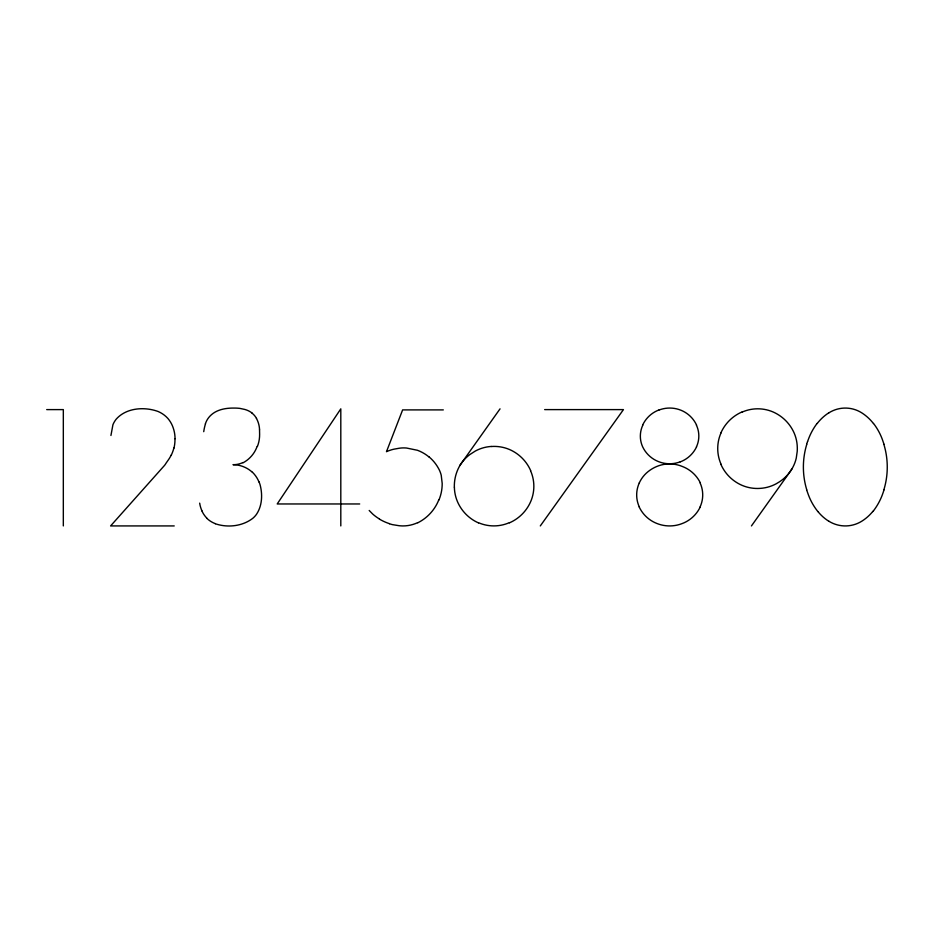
<?xml version="1.0" encoding="UTF-8"?>
<svg xmlns="http://www.w3.org/2000/svg" width="934" height="934" viewBox="0 0 934 934"><rect width="100%" height="100%" fill="white"/><g stroke="black" fill="none" stroke-linecap="round" stroke-linejoin="round"><path stroke-width="1.4" d="M110.936 435.489L112.932 424.713A23.093 23.093 0 0 1 116.213 419.156C126.3 407.726 144.478 406.512 158.161 411.509A27.857 27.857 0 0 1 167.84 418.397A28.3 28.3 0 0 1 173.269 428.064A33.729 33.729 0 0 1 175.055 438.723M806.649 444.21L807.513 441.56M883.984 489.953L883.12 492.603A62.134 62.134 0 0 1 873.559 510.711M500.04 408.847L460.38 464.712A25.008 25.008 0 0 0 459.925 465.447L459.178 466.802A40.757 40.757 0 0 0 454.356 484.769A43.244 43.244 0 0 0 454.368 487.174M788.378 474.063L791.822 469.078A37.173 37.173 0 0 0 796.258 458.139L797.216 451.402A45.649 45.649 0 0 0 797.297 447.549A38.399 38.399 0 0 0 794.204 433.131A41.049 41.049 0 0 0 773.025 411.941A38.738 38.738 0 0 0 742.133 412.092M787.817 474.881L751.45 525.924M540.307 525.924L623.457 409.606L544.662 409.606M872.73 511.587L873.477 510.653M829.007 412.758L830.921 411.661A30.67 30.67 0 0 1 859.712 411.649L861.627 412.758A45.824 45.824 0 0 1 873.442 423.534M46.7 409.606L63.325 409.606L63.325 525.924M443.311 409.898L402.624 409.898L386.478 451.694A38.212 38.212 0 0 1 394.066 449.149L399.098 448.262A48.615 48.615 0 0 1 400.534 448.075A29.993 29.993 0 0 1 406.664 448.051L417.475 450.281A39.578 39.578 0 0 1 429.08 457.03M359.695 503.963L277.2 503.963L340.805 408.847L340.805 525.924M174.226 525.924L110.609 525.924L164.477 465.471A29.538 29.538 0 0 0 165.131 464.618L165.505 464.07A33.122 33.122 0 0 1 166.17 463.007L168.085 460.275A38.341 38.341 0 0 0 171.214 455.103M215.299 523.74C227.522 527.943 242.303 526.344 252.67 518.405A21.762 21.762 0 0 0 256.558 514.214C262.185 505.726 262.664 494.635 260.142 484.979A27.565 27.565 0 0 0 259.057 481.956M829.007 521.312L830.921 522.398A31.079 31.079 0 0 0 859.712 522.398L861.627 521.312A44.365 44.365 0 0 0 872.695 511.563M817.904 511.587L817.145 510.653A60.418 60.418 0 0 1 808.505 495.137L806.649 489.953M883.984 444.21L882.186 439.003A60.675 60.675 0 0 0 873.535 423.464M259.535 429.815L259.617 434.427A32.013 32.013 0 0 1 257.399 446.487M173.864 448.075A37.932 37.932 0 0 1 171.272 455.127M174.962 438.723A35.597 35.597 0 0 1 173.969 448.098M203.729 431.671A52.257 52.257 0 0 1 205.468 423.838M205.398 423.826A19.672 19.672 0 0 1 209.835 416.26C215.929 409.652 225.479 407.948 234.107 408.076A46.396 46.396 0 0 1 239.945 408.403L244.848 409.454A21.435 21.435 0 0 1 252.168 413.097M252.087 413.19A17.583 17.583 0 0 1 256.5 418.409M256.453 418.432A25.989 25.989 0 0 1 258.741 424.234A26.689 26.689 0 0 1 259.547 429.815M257.142 446.394A30.005 30.005 0 0 1 243.038 462.809M242.91 462.552A21.61 21.61 0 0 1 232.975 464.677A28.826 28.826 0 0 1 243.225 466.615A28.487 28.487 0 0 1 252.425 472.335M252.484 472.277A28.277 28.277 0 0 1 258.987 481.979M215.322 523.659A24.926 24.926 0 0 1 206.741 518.242M206.834 518.148A25.113 25.113 0 0 1 201.861 510.828M201.919 510.793A29.094 29.094 0 0 1 199.678 503.134M459.82 465.587A39.088 39.088 0 0 1 469.814 454.578L475.278 451.064A38.621 38.621 0 0 1 491.261 446.452M454.379 487.174A38.469 38.469 0 0 0 457.45 501.605A40.933 40.933 0 0 0 478.442 522.888M509.357 522.666A38.714 38.714 0 0 1 478.512 522.725M509.439 522.842A40.968 40.968 0 0 0 530.687 501.605A38.574 38.574 0 0 0 530.559 470.736M530.699 470.666A40.921 40.921 0 0 0 509.427 449.476A39.24 39.24 0 0 0 491.272 446.51M696.414 425.145A25.802 25.802 0 0 1 696.472 446.814M696.566 425.075A29.316 29.316 0 0 0 680.921 410.224A29.923 29.923 0 0 0 658.995 410.038M696.554 446.849A29.514 29.514 0 0 1 680.256 461.886M680.221 461.816A29.923 29.923 0 0 1 658.33 461.548A29.503 29.503 0 0 1 642.662 446.849A25.802 25.802 0 0 1 642.814 425.145M642.65 425.075A29.339 29.339 0 0 1 658.96 409.956M700.255 506.928A32.725 32.725 0 0 1 681.668 523.752A34.313 34.313 0 0 1 656.871 523.472A32.748 32.748 0 0 1 639.16 506.917M639.276 506.87A28.732 28.732 0 0 1 639.276 482.983M639.253 482.971A30.962 30.962 0 0 1 646.351 473.118A35.445 35.445 0 0 1 656.859 466.44A33.309 33.309 0 0 1 682.404 466.498A33.145 33.145 0 0 1 700.348 482.866M700.115 482.983A28.732 28.732 0 0 1 700.115 506.87M791.845 469.101A40.582 40.582 0 0 1 779.598 481.734L776.224 483.765A38.644 38.644 0 0 1 760.229 488.377A39.251 39.251 0 0 1 742.063 485.353A40.757 40.757 0 0 1 720.779 464.105M720.791 433.119A40.909 40.909 0 0 1 742.063 411.929M720.955 464.023A38.808 38.808 0 0 1 720.896 433.166M828.983 521.359A44.365 44.365 0 0 1 817.927 511.563M806.789 489.906A78.199 78.199 0 0 1 806.789 444.257M807.595 441.595A62.193 62.193 0 0 1 817.063 423.441M817.18 423.534A45.824 45.824 0 0 1 828.972 412.711M883.844 444.257A78.059 78.059 0 0 1 883.844 489.906M429.138 456.959A40.115 40.115 0 0 1 438.361 468.156A27.822 27.822 0 0 1 441.233 475.278L442.191 483.438A42.509 42.509 0 0 1 438.992 499.888M438.805 499.818A43.396 43.396 0 0 1 417.802 522.783M417.72 522.62A34.523 34.523 0 0 1 402.951 525.935A56.577 56.577 0 0 1 399.192 525.725L392.408 524.628A33.636 33.636 0 0 1 389.385 523.717M389.408 523.659A50.109 50.109 0 0 1 379.426 519.117M379.484 519.012A45.486 45.486 0 0 1 372.713 514.05L369.969 511.272A23.56 23.56 0 0 1 369.199 510.454"/></g></svg>
